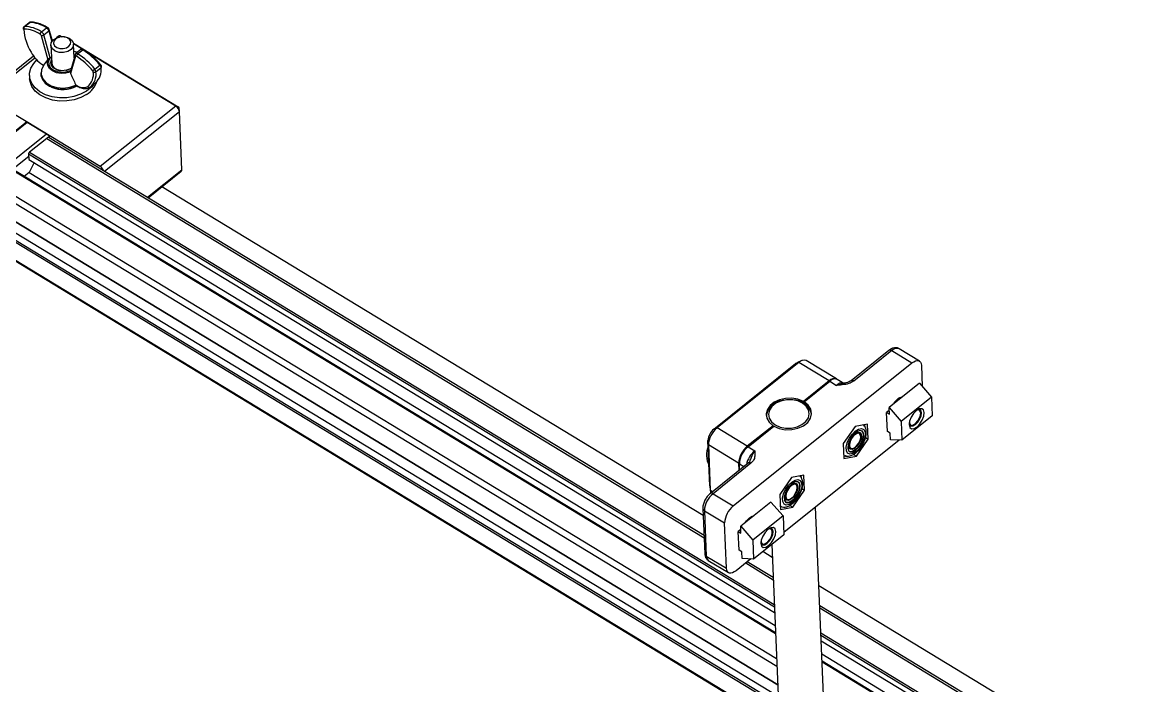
# Model space of a CAD drawing. Header units: millimetres. Extents: x -206 to 279, y 0 to 384.
# Drawn here: x -131.1 to -49.5, y 296.1 to 344.9 of the extents above; entities that cross this region are included whole.
import ezdxf

# ---------------------------------------------------------------- set-up
doc = ezdxf.new("R2010")
doc.units = ezdxf.units.MM

msp = doc.modelspace()

# ---------------------------------------------------------------- linework, layer by layer
at = {"color": 7, "linetype": 'Continuous', "lineweight": 25}
for p, q in [((-130.552, 344.869), (-130.9231, 344.5718)), ((-130.8805, 344.5866), (-130.5094, 344.8838)), ((-129.6444, 344.1941), (-129.2732, 344.4912)), ((-129.4729, 343.9706), (-129.1017, 344.2677)), ((-128.8419, 343.5227), (-129.0665, 344.3394)), ((-129.0665, 344.3394), (-129.0656, 344.3355)), ((-129.6644, 343.9312), (-129.1721, 342.1404)), ((-129.0083, 342.2805), (-129.4729, 343.9706)), ((-128.3815, 343.8721), (-128.5387, 343.7462)), ((-128.2714, 343.8234), (-128.3126, 343.8154)), ((-128.1111, 343.8394), (-128.2578, 343.8843)), ((-128.1626, 343.8374), (-128.1833, 343.8499)), ((-127.9669, 343.8301), (-128.0086, 343.8345)), ((-127.2951, 343.3717), (-119.5832, 338.6883)), ((-126.6533, 342.9208), (-127.2838, 343.3037)), ((-127.24, 342.2806), (-127.2829, 343.2887)), ((-128.9481, 343.2178), (-128.8913, 341.8833)), ((-127.1755, 342.5073), (-127.5173, 341.3063)), ((-127.2607, 342.7666), (-126.987, 342.6985)), ((-127.2501, 342.5181), (-127.1859, 342.4708)), ((-126.7482, 342.8896), (-127.1194, 342.5925)), ((-127.1194, 342.5925), (-127.1052, 342.601)), ((-126.9818, 342.5771), (-126.6106, 342.8742)), ((-119.7578, 338.7331), (-126.2659, 342.6855)), ((-130.2167, 342.4029), (-133.9381, 339.4239)), ((-129.478, 341.7371), (-129.5477, 341.7794)), ((-129.527, 341.7349), (-129.4943, 341.7151)), ((-129.4907, 341.72), (-129.478, 341.7371)), ((-129.0083, 342.2805), (-128.9115, 342.358)), ((-127.1347, 342.395), (-127.4967, 341.1229)), ((-125.7143, 341.4492), (-125.3431, 341.7463)), ((-130.521, 340.9781), (-130.5108, 340.7401)), ((-129.676, 341.2455), (-129.6826, 341.1628)), ((-125.6326, 341.266), (-125.2614, 341.5632)), ((-128.9325, 340.1412), (-128.8987, 340.1265)), ((-127.1393, 340.3167), (-127.0696, 340.2744)), ((-127.1393, 340.3167), (-127.1131, 340.2762)), ((-127.0931, 340.2568), (-127.0489, 340.23)), ((-127.0696, 340.2043), (-127.0371, 340.2219)), ((-126.031, 340.1592), (-125.6598, 340.4563)), ((-130.7786, 337.6033), (-132.2406, 338.4912)), ((-119.7578, 338.7331), (-125.3144, 334.2849)), ((-119.7578, 338.7331), (-119.5832, 338.6883)), ((-119.5004, 338.3529), (-119.5188, 338.5932)), ((-130.8112, 337.5093), (-130.7786, 337.6033)), ((-130.7758, 337.5377), (-130.7786, 337.6033)), ((-125.3144, 334.2849), (-130.7786, 337.6033)), ((-119.3175, 334.0593), (-119.4999, 338.3446)), ((-130.7513, 337.5573), (-196.7634, 284.7124)), ((-196.7248, 284.689), (-130.6918, 337.5506)), ((-130.6918, 337.5506), (-129.2793, 336.6928)), ((-195.3123, 283.8312), (-129.2793, 336.6928)), ((-129.2542, 336.364), (-130.5237, 335.3478)), ((-80.9149, 307.1658), (-129.0711, 336.4109)), ((-130.5874, 335.2229), (-130.5702, 334.8182)), ((-130.5702, 334.8182), (-75.72, 301.5078)), ((-130.1742, 334.5777), (-130.5432, 333.8551)), ((-75.656, 300.005), (-131.9386, 334.1852)), ((-130.5432, 333.8551), (-130.9107, 333.5609)), ((-130.5432, 333.8551), (-75.6786, 300.536)), ((-125.1051, 334.0563), (-125.1027, 334.0009)), ((-121.7991, 331.9946), (-119.357, 333.9496)), ((-80.9776, 308.6397), (-120.7792, 332.811)), ((-133.4029, 331.3496), (-75.4933, 296.1813)), ((-132.9086, 330.2383), (-75.4579, 295.3487)), ((-133.2435, 328.3467), (-75.3664, 293.1981)), ((-67.3097, 320.7777), (-70.1016, 318.5428)), ((-67.1116, 320.7556), (-69.9034, 318.5206)), ((-67.1116, 320.7556), (-65.6247, 319.8526)), ((-65.0752, 319.9931), (-66.5621, 320.8961)), ((-80.1968, 314.9882), (-74.1837, 319.8019)), ((-73.946, 319.8895), (-79.9591, 315.0758)), ((-78.7645, 309.3338), (-65.6247, 319.8526)), ((-73.946, 319.8895), (-74.1837, 319.8019)), ((-73.7274, 320.0245), (-74.0379, 319.8919)), ((-71.7157, 318.5351), (-73.946, 319.8895)), ((-71.1662, 318.6756), (-73.3965, 320.03)), ((-64.9262, 319.6733), (-64.8596, 318.1084)), ((-71.7157, 318.5351), (-73.6096, 317.0189)), ((-73.5591, 316.9895), (-71.6661, 318.505)), ((-71.6661, 318.505), (-71.1705, 318.204)), ((-70.621, 318.3445), (-71.1167, 318.6455)), ((-70.6249, 318.3451), (-70.6223, 318.3448)), ((-65.0784, 318.3613), (-67.3055, 316.5784)), ((-65.0784, 318.3613), (-64.1898, 317.3346)), ((-64.1898, 317.3346), (-66.4169, 315.5517)), ((-64.1898, 317.3346), (-64.1311, 315.9538)), ((-75.0275, 317.11), (-75.0619, 317.1034)), ((-74.3703, 317.1328), (-74.4051, 317.1365)), ((-73.6045, 316.8999), (-73.6096, 317.0189)), ((-73.5541, 316.8705), (-73.5591, 316.9895)), ((-67.3055, 316.5784), (-66.4169, 315.5517)), ((-67.2842, 316.0785), (-67.3055, 316.5784)), ((-67.2957, 316.3484), (-67.4825, 316.1989)), ((-67.4237, 314.8181), (-67.4825, 316.1989)), ((-67.4825, 316.1989), (-67.2842, 316.0785)), ((-66.4169, 315.5517), (-66.3581, 314.1709)), ((-64.1311, 315.9538), (-66.3581, 314.1709)), ((-64.9756, 316.1818), (-64.9799, 316.238)), ((-79.9591, 315.0758), (-80.1968, 314.9882)), ((-77.7288, 313.7214), (-79.9591, 315.0758)), ((-75.8349, 315.2375), (-77.7288, 313.7214)), ((-77.6793, 313.6913), (-75.7862, 315.2067)), ((-75.8349, 315.2375), (-75.832, 315.17)), ((-69.8016, 315.1841), (-70.6691, 313.9211)), ((-68.8874, 315.3474), (-69.8016, 315.1841)), ((-68.8406, 314.2478), (-68.8874, 315.3474)), ((-67.2255, 314.6977), (-67.4237, 314.8181)), ((-65.5689, 315.2681), (-65.5171, 315.2902)), ((-80.6219, 314.1555), (-80.5968, 313.8267)), ((-80.4801, 310.8226), (-80.6219, 314.1555)), ((-66.5635, 314.1774), (-75.0508, 307.3831)), ((-70.6691, 313.9211), (-70.6223, 312.8215)), ((-69.7081, 312.9849), (-68.8406, 314.2478)), ((-69.3822, 314.4683), (-69.388, 314.545)), ((-69.0385, 314.368), (-68.8406, 314.2478)), ((-67.2042, 314.1977), (-67.2255, 314.6977)), ((-66.3581, 314.1709), (-67.2042, 314.1977)), ((-78.3665, 312.4723), (-80.5968, 313.8267)), ((-80.5968, 313.8267), (-80.455, 310.4938)), ((-77.6793, 313.6913), (-77.1836, 313.3903)), ((-69.9943, 313.5466), (-69.9236, 313.5768)), ((-69.9302, 313.1198), (-69.7081, 312.9849)), ((-77.6577, 312.4938), (-80.4495, 310.2589)), ((-77.4595, 312.4717), (-80.2513, 310.2367)), ((-78.3665, 312.4723), (-78.3441, 311.9444)), ((-78.2974, 311.9817), (-78.317, 312.4422)), ((-70.6223, 312.8215), (-69.7081, 312.9849)), ((-73.5643, 311.6034), (-74.4785, 311.4401)), ((-73.5175, 310.5038), (-73.5643, 311.6034)), ((-80.4801, 310.8226), (-80.455, 310.4938)), ((-80.4792, 310.8067), (-80.4801, 310.8226)), ((-80.4792, 310.8067), (-80.4536, 310.4701)), ((-74.4785, 311.4401), (-75.346, 310.1771)), ((-74.059, 310.7244), (-74.0648, 310.801)), ((-80.2513, 310.2367), (-78.7645, 309.3338)), ((-75.346, 310.1771), (-75.2992, 309.0776)), ((-74.3849, 309.2409), (-73.5175, 310.5038)), ((-73.7096, 310.6205), (-73.5175, 310.5038)), ((-80.9994, 309.1518), (-80.8576, 305.8188)), ((-75.9911, 309.6253), (-78.2182, 307.8424)), ((-75.9911, 309.6253), (-75.1025, 308.5986)), ((-75.1876, 309.2696), (-75.3068, 309.2567)), ((-75.2992, 309.0776), (-74.3849, 309.2409)), ((-74.6712, 309.8026), (-74.6005, 309.8328)), ((-74.6143, 309.3802), (-74.3849, 309.2409)), ((-70.5699, 258.8861), (-72.7133, 309.2544)), ((-80.8891, 308.9877), (-79.4022, 308.0847)), ((-80.8891, 308.9877), (-80.7472, 305.6547)), ((-75.1025, 308.5986), (-77.3296, 306.8158)), ((-75.1025, 308.5986), (-75.0438, 307.2178)), ((-79.2604, 304.7517), (-79.4022, 308.0847)), ((-78.2084, 307.6124), (-78.3952, 307.4629)), ((-78.3364, 306.0821), (-78.3952, 307.4629)), ((-78.3952, 307.4629), (-78.1969, 307.3425)), ((-78.2182, 307.8424), (-77.3296, 306.8158)), ((-78.1969, 307.3425), (-78.2182, 307.8424)), ((-75.8883, 307.4458), (-75.8926, 307.502)), ((-77.3296, 306.8158), (-77.2708, 305.4349)), ((-75.0438, 307.2178), (-77.2708, 305.4349)), ((-78.1382, 305.9617), (-78.3364, 306.0821)), ((-78.1169, 305.4617), (-78.1382, 305.9617)), ((-75.892, 305.5512), (-76.5935, 305.9772)), ((-76.4816, 306.5321), (-76.4298, 306.5542)), ((-75.9327, 306.5062), (-73.9002, 258.7444)), ((-80.7472, 305.6547), (-79.2604, 304.7517)), ((-80.5982, 305.3348), (-79.1113, 304.4319)), ((-77.4762, 305.4415), (-78.5619, 304.5724)), ((-77.2708, 305.4349), (-78.1169, 305.4617)), ((-75.8293, 304.0774), (-77.7347, 305.2345)), ((-52.4208, 291.2972), (-72.4672, 303.4713)), ((-49.5242, 288.1024), (-72.4045, 301.9975)), ((-72.2951, 299.4279), (-51.2537, 286.6496)), ((-72.2538, 298.4561), (-51.9262, 286.1113)), ((-52.3918, 285.8767), (-72.2312, 297.9251))]:
    msp.add_line(p, q, dxfattribs=at)
at = {"color": 8, "linetype": 'Continuous', "lineweight": 25}
for p, q in [((-129.1017, 344.2677), (-128.8813, 343.4659)), ((-128.2036, 343.8337), (-128.1833, 343.8499)), ((-128.1833, 343.8499), (-128.1393, 343.8386)), ((-127.1981, 342.428), (-127.2481, 342.4711)), ((-133.7399, 339.4017), (-130.1292, 342.2922)), ((-125.0021, 333.9398), (-119.4999, 338.3446)), ((-129.2542, 336.364), (-80.908, 307.0035)), ((-130.5874, 335.2229), (-75.7372, 301.9126)), ((-130.5237, 335.3478), (-75.7443, 302.0805)), ((-131.785, 334.0919), (-130.5803, 335.0563)), ((-131.9935, 334.1711), (-75.654, 299.9563)), ((-121.8546, 332.0283), (-119.3175, 334.0593)), ((-133.4755, 332.7385), (-75.5521, 297.5618)), ((-133.263, 333.1549), (-75.5759, 298.1217)), ((-133.4178, 331.3816), (-75.4943, 296.2048)), ((-133.3509, 329.8103), (-75.4274, 294.6336)), ((-133.2872, 329.9352), (-75.4346, 294.8015)), ((-133.2932, 328.4533), (-75.3697, 293.2766)), ((-78.317, 312.4422), (-77.9788, 312.2368)), ((-80.285, 310.3906), (-80.455, 310.4938)), ((-77.847, 305.1446), (-75.8224, 303.9151)), ((-72.3976, 301.8352), (-49.7074, 288.0555)), ((-72.3195, 300.0006), (-50.9768, 287.0393)), ((-72.3123, 299.8327), (-51.0406, 286.9144)), ((-72.2291, 297.8764), (-52.4467, 285.8626))]:
    msp.add_line(p, q, dxfattribs=at)
at = {"color": 7, "linetype": 'Continuous', "lineweight": 25, "flags": 128}
for points in [[(-130.9231, 344.5718), (-130.9235, 344.5716), (-130.9291, 344.5664)], [(-127.3133, 343.1138), (-127.4601, 342.9077), (-127.7067, 342.7542), (-128.0156, 342.6767), (-128.3396, 342.6869), (-128.6296, 342.7834), (-128.8412, 342.9514), (-128.9424, 343.1654), (-128.9177, 343.3927), (-128.7709, 343.5988), (-128.5243, 343.7524), (-128.3126, 343.8154)], [(-127.5119, 343.2902), (-127.4931, 343.4629), (-127.57, 343.6256), (-127.7309, 343.7532), (-127.9513, 343.8266), (-128.1976, 343.8343), (-128.4323, 343.7754), (-128.6197, 343.6587), (-128.7313, 343.5021), (-128.7501, 343.3293), (-128.6732, 343.1667), (-128.5123, 343.039), (-128.2919, 342.9657), (-128.0456, 342.9579), (-127.8109, 343.0168), (-127.6235, 343.1335), (-127.5119, 343.2902)], [(-127.9669, 343.8301), (-127.8914, 343.8196), (-127.6015, 343.7232), (-127.3898, 343.5552), (-127.2886, 343.3412), (-127.3133, 343.1138)], [(-127.1755, 342.5073), (-127.1773, 342.4997), (-127.1782, 342.4942)], [(-126.7333, 342.8985), (-126.7339, 342.8982), (-126.7482, 342.8896)], [(-126.3287, 339.8358), (-126.7631, 339.6015), (-127.2564, 339.4365), (-127.7856, 339.3485), (-128.3259, 339.3417), (-128.8521, 339.4164), (-129.3394, 339.5691), (-129.7653, 339.7927), (-130.1097, 340.0766), (-130.3565, 340.4077), (-130.4942, 340.7704), (-130.5164, 341.1478), (-130.422, 341.5222), (-130.2155, 341.8762), (-129.9813, 342.1285)], [(-129.4907, 341.72), (-129.6494, 341.3977), (-129.6695, 341.06), (-129.5493, 340.7356), (-129.2991, 340.4524), (-128.9403, 340.2345), (-128.5036, 340.1006), (-128.0263, 340.0621), (-127.5492, 340.1223), (-127.1131, 340.2762)], [(-129.2043, 341.8828), (-129.2015, 341.9696), (-129.1224, 342.2086)], [(-129.0258, 342.2687), (-129.1223, 342.0368), (-129.1102, 341.7976), (-128.9906, 341.5757), (-128.7759, 341.3938), (-128.488, 341.2705), (-128.1564, 341.2184), (-127.815, 341.2428), (-127.4987, 341.3413)], [(-127.4589, 341.5114), (-127.5135, 341.4785), (-127.8084, 341.3674), (-128.1374, 341.3373), (-128.456, 341.3921), (-128.7212, 341.5245), (-128.8973, 341.7165), (-128.9603, 341.9423), (-128.9034, 342.1684)], [(-127.0703, 342.4036), (-127.0815, 342.4095), (-127.0923, 342.4135), (-127.1024, 342.4155), (-127.1117, 342.4154), (-127.1197, 342.4132), (-127.1263, 342.409), (-127.1314, 342.4028), (-127.1347, 342.395)], [(-125.2905, 341.7861), (-125.29, 341.7871), (-125.2907, 341.7868)], [(-129.6826, 341.1628), (-129.6788, 340.9965), (-129.5784, 340.6902), (-129.3628, 340.4168), (-129.048, 340.1966), (-128.6573, 340.0459), (-128.2198, 339.9759), (-127.7679, 339.9917), (-127.335, 340.0923), (-127.0371, 340.2219)], [(-127.8616, 341.3566), (-127.6994, 341.4005), (-127.4532, 341.5316)], [(-126.3185, 339.5978), (-126.753, 339.3634), (-127.2463, 339.1984), (-127.7755, 339.1104), (-128.3158, 339.1037), (-128.8419, 339.1784), (-129.3293, 339.3311), (-129.7552, 339.5546), (-130.0995, 339.8386), (-130.3464, 340.1696), (-130.4841, 340.5323), (-130.5108, 340.7401)], [(-125.7838, 340.357), (-125.9735, 340.1286), (-126.3287, 339.8358)], [(-74.1837, 319.8019), (-74.0964, 319.8624), (-74.0379, 319.8919)], [(-65.6247, 319.8526), (-65.4938, 319.9432), (-65.3667, 320.0029), (-65.2484, 320.0294), (-65.1434, 320.0216), (-65.0557, 319.9799), (-64.9887, 319.9059), (-64.945, 319.8023), (-64.9262, 319.6733)], [(-71.1423, 318.6591), (-71.1467, 318.6624), (-71.2344, 318.7041), (-71.3394, 318.7119), (-71.4577, 318.6854), (-71.5848, 318.6257), (-71.7157, 318.5351)], [(-73.6096, 317.0189), (-74.0029, 317.1803), (-74.4477, 317.2583), (-74.9099, 317.2471), (-75.3538, 317.1474), (-75.7453, 316.967), (-76.0542, 316.7197), (-76.2568, 316.4245), (-76.3375, 316.1043), (-76.29, 315.7835), (-76.1181, 315.487), (-75.8349, 315.2375)], [(-75.6749, 315.2958), (-75.3201, 315.1375), (-74.9129, 315.0571), (-74.4862, 315.0609), (-74.0746, 315.1488), (-73.7115, 315.3136), (-73.4263, 315.542), (-73.242, 315.8154), (-73.1736, 316.1117), (-73.2267, 316.4069), (-73.3969, 316.6771), (-73.6705, 316.9004), (-74.0253, 317.0587), (-74.4325, 317.1392), (-74.8592, 317.1353), (-75.2707, 317.0474), (-75.6339, 316.8826), (-75.9191, 316.6543), (-76.1034, 316.3809), (-76.1718, 316.0845), (-76.1187, 315.7893), (-75.9485, 315.5191), (-75.6749, 315.2958)], [(-75.7862, 315.2067), (-75.392, 315.0308), (-74.9396, 314.9414), (-74.4655, 314.9457), (-74.0082, 315.0433), (-73.6047, 315.2264), (-73.2878, 315.4802), (-73.083, 315.784), (-73.0071, 316.1132), (-73.066, 316.4412), (-73.2552, 316.7414), (-73.5591, 316.9895)], [(-64.7172, 316.1985), (-64.7693, 316.3923), (-64.8982, 316.4888), (-65.0843, 316.4732), (-65.2993, 316.3479), (-65.5104, 316.1321), (-65.6856, 315.8585), (-65.7981, 315.5687), (-65.8308, 315.3071), (-65.7787, 315.1132), (-65.6498, 315.0168), (-65.4636, 315.0323), (-65.2487, 315.1576), (-65.0375, 315.3735), (-64.8624, 315.6471), (-64.7499, 315.9368), (-64.7172, 316.1985)], [(-65.8197, 315.4684), (-65.8169, 315.4449), (-65.7611, 315.3151), (-65.6501, 315.2634), (-65.5006, 315.2976), (-65.3355, 315.4126), (-65.18, 315.5909), (-65.0575, 315.8052), (-64.9869, 316.023), (-64.9789, 316.2112), (-65.0347, 316.341), (-65.1457, 316.3927), (-65.2733, 316.3681)], [(-64.9209, 316.1865), (-64.964, 316.3467), (-65.0706, 316.4265), (-65.189, 316.4242)], [(-65.8305, 315.3677), (-65.7986, 315.2892), (-65.692, 315.2094), (-65.5381, 315.2223), (-65.3603, 315.3258), (-65.1858, 315.5043), (-65.041, 315.7306), (-64.948, 315.9701), (-64.9209, 316.1865)], [(-70.3816, 313.9725), (-70.2327, 314.2991), (-70.0262, 314.5998), (-69.7869, 314.8384), (-69.5438, 314.986), (-69.3261, 315.0249), (-69.1601, 314.9504), (-69.0659, 314.7714), (-69.0547, 314.5096), (-69.128, 314.1965), (-69.277, 313.8699), (-69.4835, 313.5692), (-69.7228, 313.3306), (-69.9659, 313.183), (-70.1836, 313.1441), (-70.3496, 313.2186), (-70.4438, 313.3976), (-70.4549, 313.6594), (-70.3816, 313.9725)], [(-69.2309, 314.1781), (-69.1682, 314.4542), (-69.1847, 314.6803), (-69.2782, 314.826), (-69.4361, 314.8716), (-69.6371, 314.8108), (-69.8539, 314.6519), (-70.0574, 314.4164), (-70.22, 314.1361), (-70.3198, 313.8488), (-70.3433, 313.5933), (-70.2873, 313.4042), (-70.1594, 313.307), (-69.9769, 313.3147), (-69.7644, 313.4264), (-69.5506, 313.627), (-69.3643, 313.8894), (-69.2309, 314.1781)], [(-70.2327, 314.0436), (-70.1171, 314.2898), (-69.955, 314.51), (-69.771, 314.6706), (-69.5932, 314.7472), (-69.4487, 314.7282), (-69.3594, 314.6164), (-69.3389, 314.4289), (-69.3903, 314.1941), (-69.5059, 313.948), (-69.668, 313.7278), (-69.852, 313.5672), (-70.0298, 313.4905), (-70.1743, 313.5096), (-70.2636, 313.6214), (-70.2841, 313.8089), (-70.2327, 314.0436)], [(-69.3163, 314.8492), (-69.2601, 314.7877), (-69.2042, 314.5986), (-69.2277, 314.3431), (-69.3275, 314.0558), (-69.4901, 313.7755), (-69.6935, 313.54), (-69.9104, 313.3811), (-70.1114, 313.3204), (-70.2312, 313.3427)], [(-69.6927, 313.7476), (-69.5449, 313.94), (-69.4365, 314.159), (-69.3842, 314.3712), (-69.3958, 314.5444), (-69.4696, 314.6521), (-69.5944, 314.6779), (-69.7512, 314.6181), (-69.9161, 314.4815), (-70.0639, 314.2891), (-70.1723, 314.0702), (-70.2246, 313.8579), (-70.213, 313.6848), (-70.1392, 313.5771), (-70.0144, 313.5512), (-69.8576, 313.6111), (-69.6927, 313.7476)], [(-73.8049, 310.4525), (-73.9538, 310.1259), (-74.1604, 309.8252), (-74.3996, 309.5866), (-74.6428, 309.439), (-74.8605, 309.4001), (-75.0264, 309.4746), (-75.1207, 309.6536), (-75.1318, 309.9154), (-75.0585, 310.2285), (-74.9096, 310.5551), (-74.7031, 310.8558), (-74.4638, 311.0944), (-74.2207, 311.242), (-74.003, 311.2809), (-73.837, 311.2064), (-73.7428, 311.0274), (-73.7316, 310.7656), (-73.8049, 310.4525)], [(-74.9557, 310.2469), (-75.0184, 309.9708), (-75.0019, 309.7446), (-74.9084, 309.599), (-74.7505, 309.5534), (-74.5495, 309.6142), (-74.3327, 309.7731), (-74.1292, 310.0085), (-73.9666, 310.2889), (-73.8668, 310.5762), (-73.8433, 310.8316), (-73.8993, 311.0208), (-74.0271, 311.118), (-74.2097, 311.1103), (-74.4222, 310.9986), (-74.636, 310.798), (-74.8222, 310.5356), (-74.9557, 310.2469)], [(-74.0672, 310.4501), (-74.1828, 310.204), (-74.3449, 309.9838), (-74.5289, 309.8232), (-74.7066, 309.7465), (-74.8512, 309.7656), (-74.9405, 309.8774), (-74.961, 310.0649), (-74.9095, 310.2996), (-74.7939, 310.5458), (-74.6318, 310.766), (-74.4479, 310.9266), (-74.2701, 311.0032), (-74.1256, 310.9842), (-74.0362, 310.8724), (-74.0157, 310.6849), (-74.0672, 310.4501)], [(-74.4785, 309.9054), (-74.3166, 310.0637), (-74.1798, 310.2686), (-74.0889, 310.4891), (-74.0577, 310.6915), (-74.091, 310.8451), (-74.1838, 310.9264), (-74.3218, 310.9231), (-74.4841, 310.8357), (-74.646, 310.6775), (-74.7828, 310.4726), (-74.8737, 310.2521), (-74.9049, 310.0497), (-74.8715, 309.8961), (-74.7788, 309.8148), (-74.6408, 309.818), (-74.4785, 309.9054)], [(-73.9932, 311.1052), (-73.9928, 311.105), (-73.8993, 310.9593), (-73.8828, 310.7331), (-73.9455, 310.457)], [(-80.455, 310.4938), (-80.4362, 310.3647), (-80.4091, 310.2912)], [(-73.9455, 310.457), (-74.079, 310.1683), (-74.2652, 309.9059), (-74.479, 309.7054), (-74.6915, 309.5936), (-74.8741, 309.5859), (-74.908, 309.5987)], [(-77.892, 308.1036), (-77.7834, 308.2542), (-77.576, 308.4635)], [(-77.576, 308.4635), (-77.365, 308.5891), (-77.2512, 308.6166)], [(-75.6299, 307.4625), (-75.682, 307.6563), (-75.8109, 307.7528), (-75.997, 307.7372), (-76.212, 307.612), (-76.4232, 307.3961), (-76.5983, 307.1225), (-76.7108, 306.8328), (-76.7435, 306.5711), (-76.6914, 306.3772), (-76.5625, 306.2808), (-76.3764, 306.2963), (-76.1614, 306.4216), (-75.9502, 306.6375), (-75.7751, 306.9111), (-75.6626, 307.2008), (-75.6299, 307.4625)], [(-76.7432, 306.6317), (-76.7113, 306.5532), (-76.6047, 306.4734), (-76.4508, 306.4863), (-76.273, 306.5899), (-76.0985, 306.7683), (-75.9537, 306.9946), (-75.8607, 307.2341), (-75.8336, 307.4505)], [(-76.0774, 306.877), (-75.9598, 307.0933), (-75.8956, 307.3095), (-75.8947, 307.4925), (-75.957, 307.6146), (-76.0732, 307.6571), (-76.186, 307.6321)], [(-75.8336, 307.4505), (-75.8767, 307.6107), (-75.9833, 307.6905), (-76.1017, 307.6882)], [(-76.7324, 306.7324), (-76.7265, 306.6915), (-76.6642, 306.5694), (-76.548, 306.5269), (-76.3957, 306.5704), (-76.2304, 306.6933), (-76.0774, 306.877)], [(-78.5619, 304.5724), (-78.6928, 304.4818), (-78.8199, 304.4221), (-78.9382, 304.3956), (-79.0432, 304.4034), (-79.1309, 304.4451), (-79.1979, 304.5191), (-79.2416, 304.6227), (-79.2604, 304.7517)]]:
    msp.add_lwpolyline(points, dxfattribs=at)
at = {"color": 8, "linetype": 'Continuous', "lineweight": 25, "flags": 128}
msp.add_lwpolyline([(-127.5219, 341.2366), (-127.8506, 341.1492), (-128.1986, 341.1342), (-128.5337, 341.1929), (-128.825, 341.32), (-129.0456, 341.5038), (-129.1751, 341.7272), (-129.2043, 341.8828)], dxfattribs=at)
at = {"color": 8, "linetype": 'Continuous', "lineweight": 25}
for centre, radius, start, end in [((-130.4492, 344.8108), 0.0946, 92.86854, 129.482254), ((-130.8795, 344.515), 0.0716, 90.799063, 127.499896), ((-130.5084, 344.8122), 0.0716, 90.799063, 127.499896), ((-129.2183, 344.4395), 0.0754, 76.657231, 136.675219), ((-129.1418, 344.3326), 0.0763, 301.67563, 2.131853), ((-127.0645, 342.4849), 0.1141, 175.339394, 231.995532), ((-127.0664, 342.4709), 0.1358, 51.445713, 106.630713), ((-126.6963, 342.7633), 0.1402, 52.325449, 105.300878), ((-126.5557, 342.8224), 0.0755, 76.823482, 136.649303), ((-124.6958, 340.9625), 1.0165, 125.81805, 129.551729), ((-67.2267, 320.6232), 0.1754, 48.989107, 118.255187), ((-66.7293, 320.4055), 0.5183, 71.173501, 137.517336), ((-70.7932, 317.8758), 0.5001, 70.251115, 138.977188), ((-70.0184, 318.3885), 0.1752, 48.957963, 118.454099), ((-76.0039, 311.9779), 1.8403, 129.869627, 167.372967), ((-77.5755, 312.3312), 0.1822, 50.440136, 116.804158), ((-80.3674, 310.0963), 0.1822, 50.438537, 116.815598), ((-80.7939, 309.1708), 0.2064, 185.302596, 242.54021), ((-80.6521, 305.8378), 0.2063, 185.279757, 242.541423), ((-80.3884, 305.6272), 0.3599, 175.624808, 234.343297)]:
    msp.add_arc(centre, radius, start, end, dxfattribs=at)
at = {"color": 7, "linetype": 'Continuous', "lineweight": 25}
for centre, radius, start, end in [((-130.9003, 344.4351), 0.0862, 185.924605, 242.506978), ((-130.9102, 344.3646), 0.0305, 93.529214, 191.308816), ((-127.0606, 344.6853), 3.8932, 184.813067, 210.612546), ((-130.7729, 344.4705), 0.1584, 132.834368, 208.459009), ((-130.9608, 342.1978), 2.1978, 56.035029, 88.730314), ((-130.9316, 342.2831), 2.3041, 56.035029, 88.730314), ((-130.5604, 342.5803), 2.3041, 56.035029, 88.730314), ((-129.494, 344.008), 0.2393, 128.93373, 176.971516), ((-129.862, 343.8496), 0.4075, 17.27397, 57.711369), ((-129.4909, 344.1467), 0.4075, 17.27397, 57.711369), ((-129.82, 343.8828), 0.163, 17.27397, 57.711369), ((-129.6084, 344.1443), 0.2203, 255.293369, 307.960402), ((-128.2984, 343.7175), 0.1754, 48.989107, 118.255187), ((-128.1741, 343.9294), 2.5513, 208.736859, 237.42766), ((-126.8314, 342.391), 0.2393, 128.93373, 176.971516), ((-129.6992, 338.2473), 5.1119, 38.781976, 57.887035), ((-129.328, 338.5444), 5.1119, 38.781976, 57.887035), ((-126.5617, 342.8536), 0.0483, 354.954523, 61.295884), ((-129.1057, 338.7192), 4.8762, 38.781976, 57.887035), ((-129.4978, 341.7756), 0.05, 175.624808, 234.343297), ((-128.2216, 342.0265), 0.6849, 192.075139, 271.19089), ((-129.6625, 338.2735), 4.8762, 38.781976, 57.887035), ((-125.5936, 341.5248), 0.3344, 6.594768, 41.486863), ((-127.0398, 341.0944), 1.2217, 310.838822, 7.528389), ((-126.8959, 341.0991), 1.2743, 310.838822, 7.528389), ((-122.1057, 336.9309), 5.7824, 128.613549, 130.503322), ((-125.9615, 341.2391), 0.1338, 6.594768, 41.486863), ((-125.7396, 341.4126), 0.1815, 240.629731, 306.130919), ((-125.9648, 341.2276), 0.3344, 6.594768, 41.486863), ((-126.5396, 341.3981), 1.2888, 313.052501, 7.358138), ((-125.3103, 341.6319), 0.0844, 305.432615, 0.588667), ((-128.0661, 342.0928), 2.1353, 247.052484, 297.821006), ((-127.0198, 340.2706), 0.05, 175.624808, 234.343297), ((-126.5733, 340.8729), 0.7775, 230.335086, 295.316211), ((-127.2455, 341.1068), 1.771, 301.562431, 341.397731), ((-126.1342, 340.2414), 0.1283, 213.743249, 303.956929), ((-120.0409, 338.2653), 0.5468, 8.332877, 58.822045), ((-119.6549, 338.5705), 0.1379, 9.507146, 58.689186), ((-130.7266, 337.5085), 0.0547, 50.440125, 116.804155), ((-129.5917, 336.1966), 0.5863, 19.376142, 57.807145), ((-129.1268, 336.2474), 0.1728, 71.173501, 137.517336), ((-130.4154, 335.2138), 0.1723, 128.933722, 176.971528), ((-125.6385, 333.778), 0.6017, 27.555648, 57.407021), ((-119.4396, 334.0413), 0.1235, 312.02401, 8.38663), ((-73.5638, 319.5395), 0.5183, 71.173501, 137.517336), ((-71.2901, 318.1791), 0.4976, 69.603809, 139.087028), ((-66.1001, 316.3981), 0.9838, 104.02053, 153.336399), ((-74.9807, 315.7331), 1.3727, 93.390894, 170.154094), ((-74.3448, 315.7473), 1.3857, 15.145699, 91.056296), ((-79.475, 314.0948), 1.1485, 128.93373, 176.971516), ((-78.8765, 313.7357), 1.7228, 128.93373, 176.971516), ((-78.9646, 313.0933), 1.7622, 158.50092, 206.37257), ((-76.6462, 312.3813), 1.7228, 128.93373, 176.971516), ((-76.5966, 312.3512), 1.7228, 128.93373, 176.971516), ((-79.4061, 312.6772), 1.193, 167.344223, 197.529267), ((-79.1687, 308.8966), 1.7228, 128.93373, 176.971516), ((-77.6819, 307.9937), 1.7228, 128.93373, 176.971516)]:
    msp.add_arc(centre, radius, start, end, dxfattribs=at)
for centre, major_axis, ratio, start_param, end_param in [((-129.1152, 342.3454), (0.1416, -0.0006), 0.6969228, 5.3992169, 5.5714047), ((-125.4105, 333.9617), (0.3728, -0.0865), 0.6084231, 0.3810211, 0.7645648)]:
    msp.add_ellipse(centre, major_axis=major_axis, ratio=ratio, start_param=start_param, end_param=end_param, dxfattribs=at)
for points, knots in [([(-130.4411, 344.9049), (-130.4516, 344.9047), (-130.4727, 344.9045), (-130.5033, 344.8966), (-130.5312, 344.8843), (-130.5469, 344.8721), (-130.5543, 344.8663)], [0, 0, 0, 0, 0.2504442, 0.5071425, 0.7681866, 1, 1, 1, 1]), ([(-129.1969, 344.5107), (-129.271, 344.5537), (-129.4867, 344.6786), (-129.8402, 344.8239), (-130.1863, 344.904), (-130.3821, 344.9049), (-130.4539, 344.9052)], [0, 0, 0, 0, 0.1681904, 0.4896341, 0.8127631, 1, 1, 1, 1]), ([(-130.9285, 344.567), (-130.9378, 344.5576), (-130.9562, 344.5389), (-130.9745, 344.5034), (-130.9856, 344.4652), (-130.9859, 344.4389), (-130.986, 344.426)], [0, 0, 0, 0, 0.2580775, 0.5127922, 0.7610017, 1, 1, 1, 1]), ([(-129.0656, 344.3355), (-129.0714, 344.3523), (-129.083, 344.3858), (-129.1161, 344.4365), (-129.1565, 344.4818), (-129.1861, 344.5025), (-129.2009, 344.5128)], [0, 0, 0, 0, 0.2508723, 0.5011645, 0.7508744, 1, 1, 1, 1]), ([(-127.1046, 342.6013), (-127.1139, 342.5948), (-127.1322, 342.5818), (-127.1536, 342.5558), (-127.1698, 342.5266), (-127.1755, 342.5048), (-127.1782, 342.4941)], [0, 0, 0, 0, 0.255943, 0.5094457, 0.758173, 1, 1, 1, 1]), ([(-126.5383, 342.8958), (-126.5533, 342.9028), (-126.5841, 342.9172), (-126.6359, 342.9245), (-126.6881, 342.9204), (-126.7182, 342.9058), (-126.7334, 342.8984)], [0, 0, 0, 0, 0.2331042, 0.480314, 0.7375549, 1, 1, 1, 1]), ([(-129.478, 341.7371), (-129.3804, 341.8675), (-129.2792, 342.0028), (-129.1757, 342.1356), (-129.1721, 342.1404)], [0, 0, 0, 0, 0.9642834, 1, 1, 1, 1]), ([(-129.1721, 342.1404), (-129.1661, 342.1482), (-129.1518, 342.1669), (-129.1332, 342.1933), (-129.1224, 342.2086)], [0, 0, 0, 0, 0.4193733, 1, 1, 1, 1]), ([(-129.0258, 342.2687), (-129.0317, 342.2656), (-129.0475, 342.2572), (-129.0743, 342.2452), (-129.1018, 342.2298), (-129.1162, 342.2172), (-129.1216, 342.2097), (-129.1224, 342.2086)], [0, 0, 0, 0, 0.1808901, 0.476456, 0.7185904, 0.9614754, 1, 1, 1, 1]), ([(-125.2259, 341.6328), (-125.2273, 341.6455), (-125.23, 341.6706), (-125.2443, 341.7113), (-125.2643, 341.7511), (-125.282, 341.775), (-125.2907, 341.7868)], [0, 0, 0, 0, 0.2574895, 0.5100949, 0.7576511, 1, 1, 1, 1]), ([(-127.5219, 341.2366), (-127.5221, 341.2458), (-127.5227, 341.2642), (-127.5218, 341.2887), (-127.518, 341.3013), (-127.5166, 341.3061)], [0, 0, 0, 0, 0.3798393, 0.7604144, 1, 1, 1, 1]), ([(-127.5219, 341.2366), (-127.518, 341.2016), (-127.5135, 341.1619), (-127.4984, 341.127), (-127.4967, 341.1229)], [0, 0, 0, 0, 0.8844339, 1, 1, 1, 1]), ([(-127.4967, 341.1229), (-127.4924, 341.1133), (-127.3718, 340.8445), (-127.2534, 340.5758), (-127.1393, 340.3167)], [0, 0, 0, 0, 0.0357166, 1, 1, 1, 1]), ([(-127.0923, 340.2583), (-127.0951, 340.2594), (-127.104, 340.2628), (-127.1094, 340.2707), (-127.1131, 340.2762)], [0, 0, 0, 0, 0.3174084, 1, 1, 1, 1]), ([(-127.0489, 340.23), (-126.9952, 340.1999), (-126.8379, 340.1117), (-126.6333, 340.033), (-126.4984, 340.0372), (-126.457, 340.0384)], [0, 0, 0, 0, 0.2645268, 0.774371, 1, 1, 1, 1]), ([(-126.457, 340.0384), (-126.4015, 340.0337), (-126.2545, 340.0212), (-126.1384, 340.0897), (-126.0662, 340.1322)], [0, 0, 0, 0, 0.3776525, 1, 1, 1, 1]), ([(-66.5605, 320.8883), (-66.5686, 320.8955), (-66.6307, 320.9509), (-66.7919, 320.9778), (-67.0015, 320.9565), (-67.1737, 320.8789), (-67.2736, 320.8046), (-67.3097, 320.7777)], [0, 0, 0, 0, 0.04046134, 0.30745575, 0.56054276, 0.84076333, 1, 1, 1, 1]), ([(-69.9034, 318.5206), (-69.9887, 318.4659), (-70.1906, 318.3364), (-70.641, 318.2369), (-70.9816, 318.2151), (-71.1695, 318.204), (-71.1705, 318.204)], [0, 0, 0, 0, 0.2477487, 0.5867289, 0.9978186, 1, 1, 1, 1]), ([(-70.1026, 318.5426), (-70.1042, 318.5411), (-70.1326, 318.5147), (-70.2369, 318.4563), (-70.4228, 318.3866), (-70.5758, 318.3614), (-70.6582, 318.3478)], [0, 0, 0, 0, 0.0161317, 0.2871625, 0.6158513, 1, 1, 1, 1]), ([(-70.6519, 313.0767), (-70.643, 313.0689), (-70.5748, 313.0091), (-70.397, 312.9811), (-70.1607, 313.0054), (-69.9129, 313.116), (-69.6593, 313.3077), (-69.4167, 313.576), (-69.2116, 313.8929), (-69.0607, 314.232), (-68.9756, 314.5733), (-68.973, 314.8749), (-69.0418, 315.1272), (-69.1477, 315.2403), (-69.1963, 315.2922)], [0, 0, 0, 0, 0.0121266, 0.0926978, 0.171081, 0.2569706, 0.3526285, 0.4500696, 0.5465269, 0.6431517, 0.7411953, 0.8427413, 0.9277126, 1, 1, 1, 1]), ([(-69.1212, 315.3057), (-69.1136, 315.2744), (-69.1022, 315.2271), (-69.0983, 315.1836), (-69.097, 315.1689)], [0, 0, 0, 0, 0.6625743, 1, 1, 1, 1]), ([(-77.1836, 313.3903), (-77.1836, 313.3896), (-77.1736, 313.2583), (-77.1577, 313.02), (-77.2373, 312.6953), (-77.3935, 312.5381), (-77.4595, 312.4717)], [0, 0, 0, 0, 0.0021814, 0.4132711, 0.7522513, 1, 1, 1, 1]), ([(-77.5449, 312.638), (-77.562, 312.6012), (-77.5848, 312.5518), (-77.6468, 312.5069), (-77.6625, 312.4954)], [0, 0, 0, 0, 0.7455312, 1, 1, 1, 1]), ([(-70.4613, 313.0168), (-70.4911, 313.0121), (-70.5434, 313.0039), (-70.6039, 313.0012), (-70.6299, 313)], [0, 0, 0, 0, 0.5696471, 1, 1, 1, 1]), ([(-75.3328, 309.3411), (-75.2805, 309.3099), (-75.1616, 309.239), (-74.9368, 309.2423), (-74.6955, 309.3153), (-74.4429, 309.4729), (-74.1923, 309.7115), (-73.9688, 310.0117), (-73.8273, 310.2803), (-73.7424, 310.4988), (-73.6771, 310.72), (-73.6405, 310.9905), (-73.6791, 311.2607), (-73.7626, 311.4558), (-73.8552, 311.5247), (-73.8842, 311.5463)], [0, 0, 0, 0, 0.06118397, 0.13918685, 0.22052903, 0.31218401, 0.40943068, 0.50574259, 0.60164022, 0.64250551, 0.69365237, 0.79281261, 0.88328488, 0.9634336, 1, 1, 1, 1]), ([(-73.798, 311.5617), (-73.7905, 311.5304), (-73.7789, 311.4827), (-73.775, 311.4388), (-73.7737, 311.4237)], [0, 0, 0, 0, 0.6565402, 1, 1, 1, 1]), ([(-80.4495, 310.2589), (-80.4905, 310.2233), (-80.607, 310.1221), (-80.7754, 309.904), (-80.924, 309.6127), (-80.9964, 309.3558), (-80.9986, 309.2058), (-80.9994, 309.1518)], [0, 0, 0, 0, 0.1310997, 0.3728842, 0.6133961, 0.8606319, 1, 1, 1, 1]), ([(-80.8576, 305.8188), (-80.8517, 305.7634), (-80.838, 305.6351), (-80.7576, 305.4571), (-80.6482, 305.3778), (-80.5998, 305.3426)], [0, 0, 0, 0, 0.2969682, 0.6884945, 1, 1, 1, 1])]:
    msp.add_open_spline(points, degree=3, knots=knots, dxfattribs=at)
at = {"color": 8, "linetype": 'Continuous', "lineweight": 25}
for points, knots in [([(-71.1705, 318.204), (-71.1694, 318.2044), (-71.1385, 318.2174), (-70.9658, 318.2859), (-70.7969, 318.3179), (-70.6576, 318.3443)], [0, 0, 0, 0, 0.0062667, 0.1798134, 1, 1, 1, 1]), ([(-77.5451, 312.6381), (-77.5009, 312.7367), (-77.425, 312.9063), (-77.3241, 313.1367), (-77.2457, 313.286), (-77.1983, 313.3663), (-77.1841, 313.3895), (-77.1836, 313.3903)], [0, 0, 0, 0, 0.36192941, 0.62257065, 0.88706422, 0.99606405, 1, 1, 1, 1])]:
    msp.add_open_spline(points, degree=3, knots=knots, dxfattribs=at)

doc.saveas('drawing.dxf')
